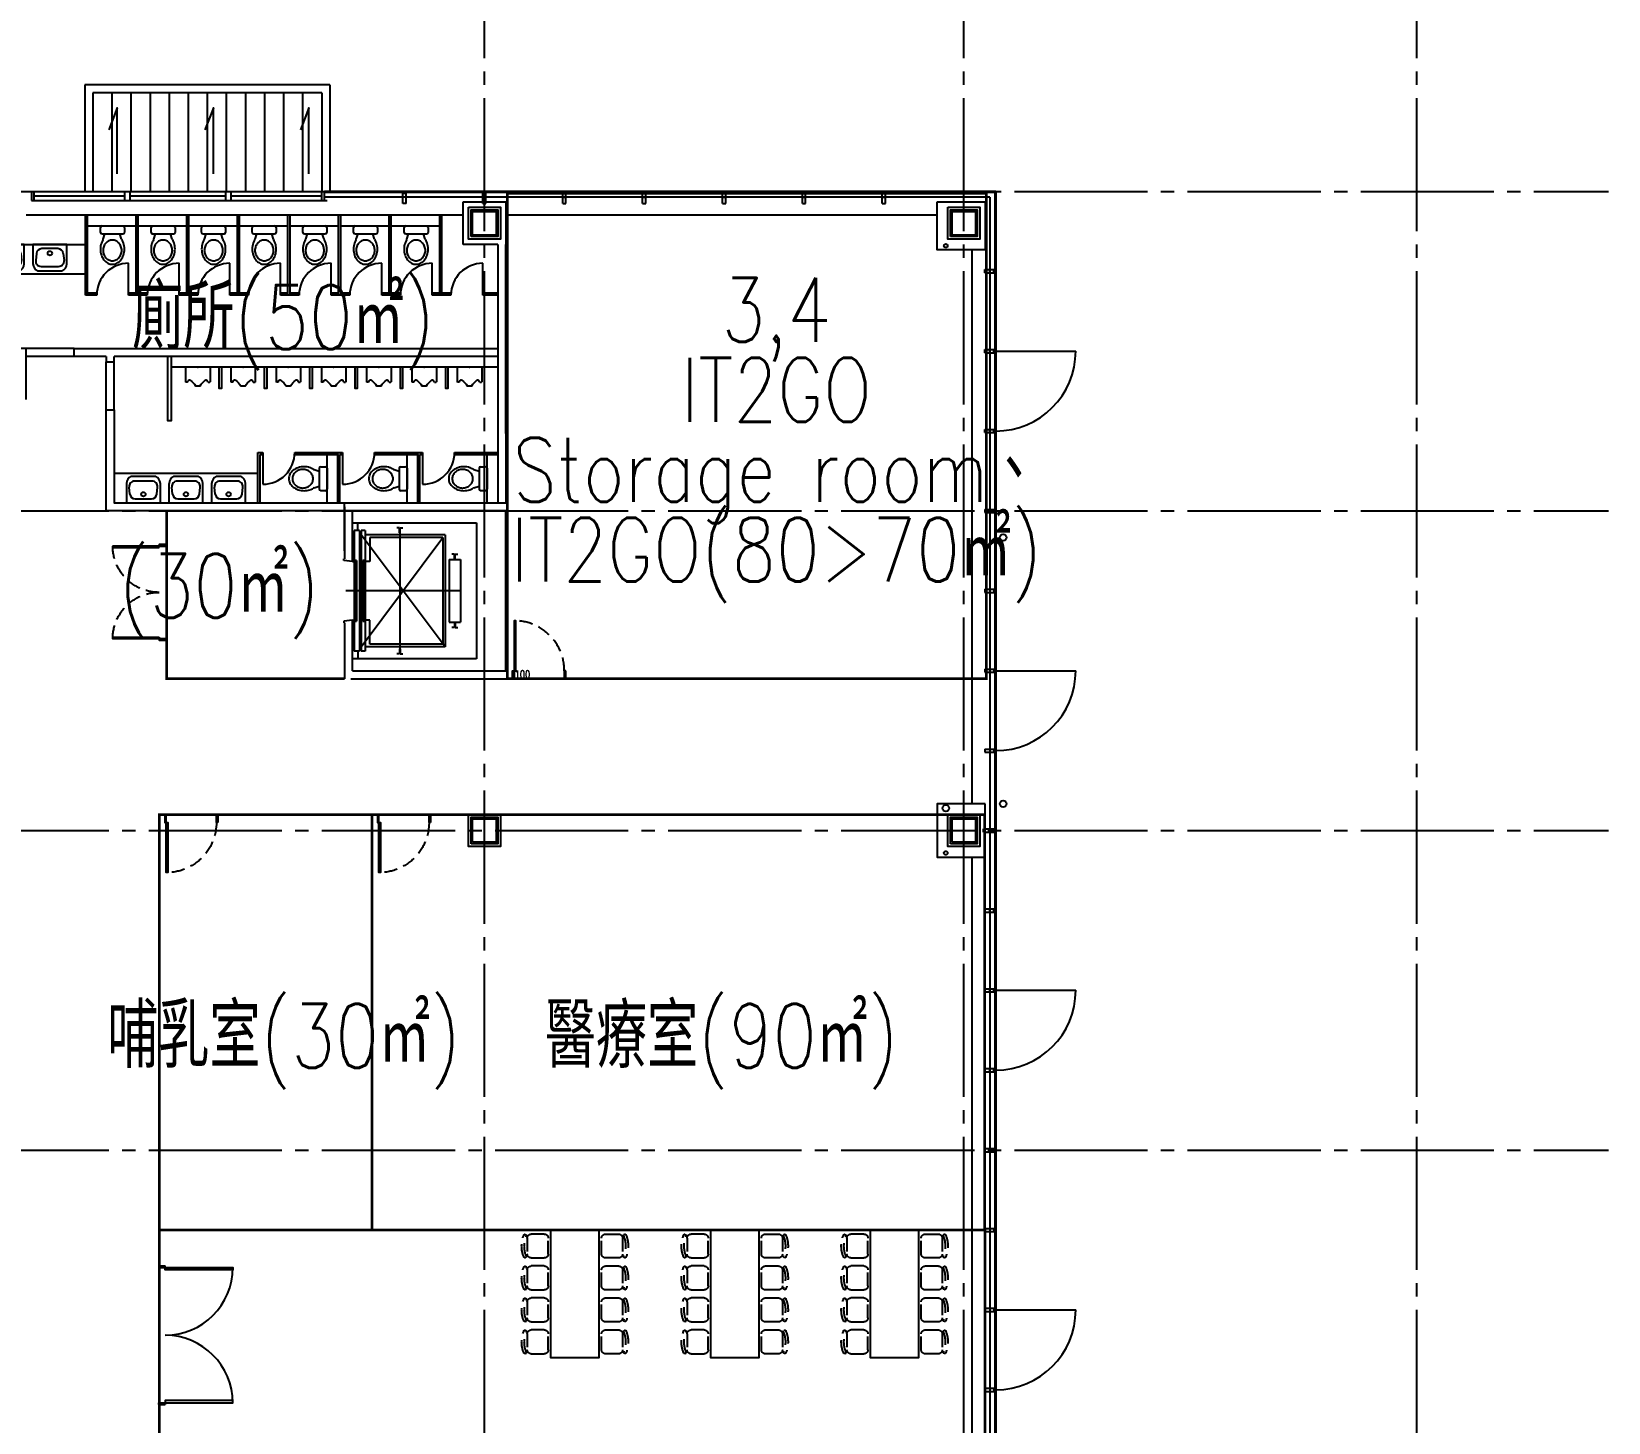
# Model space of a CAD drawing. Header units: millimetres. Extents: x -48783 to 30095, y 6477 to 24477.
# Drawn here: x 24350 to 27310, y 15839 to 18450 of the extents above; entities that cross this region are included whole.
import ezdxf
from ezdxf.enums import TextEntityAlignment as Align

# ---------------------------------------------------------------- set-up
doc = ezdxf.new("R2010")
doc.units = ezdxf.units.MM
doc.header["$LTSCALE"] = 100
for name, pattern in [('X-N-FAB-L20$0$1', [0.375, 0.25, -0.125]), ('X-N-FAB-L20$0$COL-CEN-LIN', [3.25, 2.5, -0.25, 0.25, -0.25]), ('X-N-FAB-L20$0$HIDDEN', [0.375, 0.25, -0.125])]:
    doc.linetypes.add(name, pattern=pattern)
for name, color, linetype in [('0-XREF', 7, 'Continuous'), ('X-N-FAB-L20$0$08', 8, 'Continuous'), ('X-N-FAB-L20$0$4', 8, 'Continuous'), ('X-N-FAB-L20$0$BLOCK', 8, 'Continuous'), ('X-N-FAB-L20$0$CCL', 8, 'X-N-FAB-L20$0$COL-CEN-LIN'), ('X-N-FAB-L20$0$COL', 8, 'Continuous'), ('X-N-FAB-L20$0$COL-S', 8, 'Continuous'), ('X-N-FAB-L20$0$DOOR', 8, 'Continuous'), ('X-N-FAB-L20$0$DW_Frame', 8, 'Continuous'), ('X-N-FAB-L20$0$FUN', 8, 'Continuous'), ('X-N-FAB-L20$0$FURNITURE', 8, 'Continuous'), ('X-N-FAB-L20$0$H-FURN', 8, 'X-N-FAB-L20$0$1'), ('X-N-FAB-L20$0$TXT-CODE', 8, 'Continuous'), ('X-N-FAB-L20$0$WALL-P', 8, 'Continuous'), ('X-N-FAB-L20$0$WC', 8, 'Continuous')]:
    doc.layers.add(name, color=color, linetype=linetype)
doc.layers.add('X-N-FAB-L20$0$A-BLOCK', color=8, linetype='Continuous', plot=False)
doc.styles.add('X-N-FAB-L20$0$CHINA', font='simplex.shx', dxfattribs={"width": 0.75, "bigfont": 'chineset.shx'})
doc.styles.add('X-N-FAB-L20$0$Standard', font='romans.shx', dxfattribs={"bigfont": 'chineset.shx'})
doc.styles.add('X-N-FAB-L20$0$TG_NOTE_TEXT', font='simplex.shx', dxfattribs={"width": 0.75, "bigfont": 'chineset.shx'})
doc.dimstyles.new('X-N-FAB-L20$0$0-Defpoint', dxfattribs={"dimtxt": 15, "dimasz": 0.5, "dimexe": 0.5, "dimexo": 0.5, "dimgap": 0.5, "dimtad": 1, "dimdsep": 46, "dimtxsty": 'X-N-FAB-L20$0$CHINA', "dimblk": 'X-N-FAB-L20$0$_None', "dimcen": 10, "dimclrd": 256, "dimclre": 256, "dimclrt": 256, "dimadec": 0, "dimazin": 0, "dimtfac": 1, "dimtix": 1, "dimtmove": 2, "dimatfit": 3, "dimldrblk": 'X-N-FAB-L20$0$_None', "dimfxl": 0.5, "dimtolj": 1, "dimtzin": 0, "dimarcsym": 0})

# ---------------------------------------------------------------- blocks, each defined once
blk = doc.blocks.new('X-N-FAB-L20$0$A$C028b1125')
at = {"layer": 'X-N-FAB-L20$0$COL'}
blk.add_lwpolyline([(0, 60), (60, 60), (60, 0), (0, 0)], close=True, dxfattribs=at)
at = {"layer": 'X-N-FAB-L20$0$COL-S'}
for points in [[(5, 5), (5, 55), (55, 55), (55, 5)], [(8, 8), (8, 52), (52, 52), (52, 8)]]:
    blk.add_lwpolyline(points, close=True, dxfattribs=at)
blk = doc.blocks.new('X-N-FAB-L20$0$A$C20c95bda')
at = {"layer": 'X-N-FAB-L20$0$CCL'}
for p, q in [((26220, 0), (26220, 9160)), ((27120, 0), (27120, 9160)), ((27970, 0), (27970, 9160)), ((240, 7550), (28330, 7550)), ((240, 6950), (28330, 6950)), ((240, 6350), (28330, 6350)), ((240, 5750), (28330, 5750))]:
    blk.add_line(p, q, dxfattribs=at)
at = {"layer": 'X-N-FAB-L20$0$COL'}
for p in [(26190, 7460), (27090, 7460), (26190, 6320), (27090, 6320)]:
    blk.add_blockref('X-N-FAB-L20$0$A$C028b1125', p, dxfattribs=at)
blk = doc.blocks.new('X-N-FAB-L20$0$A$C1d07c4d4')
for centre, radius in [((26783.5, 7422.8), 3.5), ((26891.1, 6875), 6.25), ((26783.5, 6367.2), 6.25), ((26891.1, 6375), 6.25), ((26783.5, 6282.8), 3.5)]:
    blk.add_circle(centre, radius)
at = {"layer": 'X-N-FAB-L20$0$08'}
for p, q in [((25627.4, 7725), (25167.4, 7725)), ((25167.4, 7725), (25167.4, 7525)), ((25612.4, 7710), (25182.4, 7710)), ((25182.4, 7710), (25182.4, 7525)), ((25218.2, 7710), (25218.2, 7525)), ((25254, 7710), (25254, 7525)), ((25289.8, 7710), (25289.8, 7525)), ((25325.6, 7710), (25325.6, 7525)), ((25361.4, 7710), (25361.4, 7525)), ((25397.2, 7710), (25397.2, 7525)), ((25433, 7710), (25433, 7525)), ((25468.8, 7710), (25468.8, 7525)), ((25504.6, 7710), (25504.6, 7525)), ((25540.4, 7710), (25540.4, 7525)), ((25576.2, 7710), (25576.2, 7525)), ((25612.4, 7710), (25612.4, 7525)), ((25627.4, 7725), (25627.4, 7525)), ((25067.4, 7525), (25617.4, 7525)), ((25067.4, 7525), (25067.4, 7508)), ((25067.4, 7525), (25067.4, 7508)), ((25072.4, 7508), (25072.4, 7525)), ((25072.4, 7508), (25072.4, 7525)), ((25242.4, 7508), (25242.4, 7525)), ((25252.4, 7508), (25252.4, 7525)), ((25432.4, 7508), (25432.4, 7525)), ((25442.4, 7508), (25442.4, 7525)), ((25612.4, 7508), (25612.4, 7525)), ((26877.4, 7525), (25617.4, 7525)), ((26877.4, 7525), (25617.4, 7525)), ((25617.4, 7508), (25617.4, 7525)), ((26875.3, 7522.9), (25617.4, 7522.9)), ((25764.4, 7502), (25764.4, 7522.9)), ((25770.4, 7522.9), (25764.4, 7522.9)), ((25770.4, 7521), (25764.4, 7521)), ((25770.4, 7502), (25770.4, 7522.9)), ((25914.4, 7502), (25914.4, 7522.9)), ((25914.4, 7522.9), (25920.4, 7522.9)), ((25914.4, 7521), (25920.4, 7521)), ((25920.4, 7502), (25920.4, 7522.9)), ((26064.4, 7522.9), (26070.4, 7522.9)), ((26064.4, 7502), (26064.4, 7522.9)), ((26064.4, 7521), (26070.4, 7521)), ((26070.4, 7502), (26070.4, 7522.9)), ((26214.4, 7502), (26214.4, 7522.9)), ((26214.4, 7522.9), (26220.4, 7522.9)), ((26214.4, 7521), (26220.4, 7521)), ((26220.4, 7502), (26220.4, 7522.9)), ((26364.4, 7502), (26364.4, 7522.9)), ((26364.4, 7522.9), (26370.4, 7522.9)), ((26364.4, 7521), (26370.4, 7521)), ((26370.4, 7502), (26370.4, 7522.9)), ((26514.4, 7502), (26514.4, 7522.9)), ((26514.4, 7522.9), (26520.4, 7522.9)), ((26514.4, 7521), (26520.4, 7521)), ((26520.4, 7502), (26520.4, 7522.9)), ((26664.4, 7502), (26664.4, 7522.9)), ((26664.4, 7522.9), (26670.4, 7522.9)), ((26664.4, 7521), (26670.4, 7521)), ((26670.4, 7502), (26670.4, 7522.9)), ((26875.3, 7522.9), (26875.3, 5172.9)), ((26875.3, 7522.9), (26875.3, 5172.9)), ((26877.4, 7525), (26877.4, 5175)), ((26877.4, 7525), (26877.4, 5175)), ((25067.4, 7508), (25617.4, 7508)), ((25072.4, 7516.5), (25242.4, 7516.5)), ((25252.4, 7516.5), (25432.4, 7516.5)), ((25442.4, 7516.5), (25612.4, 7516.5)), ((25607.4, 7508), (25622.4, 7508)), ((26866.4, 7514), (25617.4, 7514)), ((26866.4, 7514), (25617.4, 7514)), ((25770.4, 7514), (25764.4, 7514)), ((25770.4, 7502), (25764.4, 7502)), ((25877.4, 7505), (25957.4, 7505)), ((25877.4, 7425), (25877.4, 7505)), ((25914.4, 7514), (25920.4, 7514)), ((25914.4, 7502), (25920.4, 7502)), ((25957.4, 7505), (25957.4, 7425)), ((26064.4, 7514), (26070.4, 7514)), ((26064.4, 7502), (26070.4, 7502)), ((26214.4, 7514), (26220.4, 7514)), ((26214.4, 7502), (26220.4, 7502)), ((26364.4, 7514), (26370.4, 7514)), ((26364.4, 7502), (26370.4, 7502)), ((26514.4, 7514), (26520.4, 7514)), ((26514.4, 7502), (26520.4, 7502)), ((26664.4, 7514), (26670.4, 7514)), ((26664.4, 7502), (26670.4, 7502)), ((26866.4, 7514), (26866.4, 5112)), ((26866.4, 7514), (26866.4, 5112)), ((25877.4, 7480), (25057.4, 7480)), ((26767.4, 7480), (25957.4, 7480)), ((25942.4, 7425), (25877.4, 7425)), ((25957.4, 7070.5), (25957.4, 7425)), ((26832.4, 7415), (26832.4, 6375)), ((26856.5, 7378), (26877.4, 7378)), ((26856.5, 7372), (26856.5, 7378)), ((26856.5, 7372), (26877.4, 7372)), ((26866.4, 7372), (26866.4, 7378)), ((26873.4, 7372), (26873.4, 7378)), ((26875.3, 7372), (26875.3, 7378)), ((26856.5, 7228), (26877.4, 7228)), ((26856.5, 7222), (26856.5, 7228)), ((26866.4, 7222), (26866.4, 7228)), ((26873.4, 7222), (26873.4, 7228)), ((26875.3, 7222), (26875.3, 7228)), ((26877.4, 7225), (27027.4, 7225)), ((26856.5, 7222), (26877.4, 7222)), ((26856.5, 7078), (26877.4, 7078)), ((26856.5, 7072), (26856.5, 7078)), ((26866.4, 7072), (26866.4, 7078)), ((26873.4, 7072), (26873.4, 7078)), ((26875.3, 7072), (26875.3, 7078)), ((26856.5, 7072), (26877.4, 7072)), ((25654.9, 6940), (25952.4, 6940)), ((25654.9, 6850), (25654.9, 6940)), ((25654.9, 6932.5), (25654.9, 6835)), ((26856.5, 6928), (26877.4, 6928)), ((26856.5, 6928), (26856.5, 6922)), ((26866.4, 6928), (26866.4, 6922)), ((26873.4, 6928), (26873.4, 6922)), ((26875.3, 6928), (26875.3, 6922)), ((25669.9, 6925), (25957.4, 6925)), ((25669.9, 6850), (25669.9, 6925)), ((25669.9, 6830), (25669.9, 6917.5)), ((25669.9, 6902.5), (25902.4, 6902.5)), ((25679.9, 6888), (25679.9, 6900)), ((25902.4, 6902.5), (25902.4, 6647.5)), ((25957.4, 6625), (25957.4, 6925)), ((26856.5, 6922), (26877.4, 6922)), ((25682.9, 6888), (25672.9, 6888)), ((25672.9, 6888), (25672.9, 6662)), ((25682.9, 6888), (25682.9, 6662)), ((25685.9, 6888), (25685.9, 6662)), ((25693.9, 6888), (25685.9, 6888)), ((25844, 6670), (25685.9, 6880.4)), ((25685.9, 6670), (25839.6, 6875)), ((25693.9, 6888), (25693.9, 6662)), ((25844, 6880), (25693.9, 6880)), ((25702.1, 6875), (25702.1, 6830)), ((25839.6, 6875), (25702.1, 6875)), ((25758.2, 6893), (25753.2, 6893)), ((25758.2, 6884), (25758.2, 6893)), ((25759.2, 6884), (25758.2, 6884)), ((25758.7, 6884), (25758.7, 6666)), ((25759.2, 6884), (25759.2, 6893)), ((25759.2, 6893), (25764.2, 6893)), ((25839.6, 6875), (25839.6, 6675)), ((25844, 6880), (25844, 6670)), ((25861.5, 6844), (25856.5, 6844)), ((25861.5, 6835), (25861.5, 6844)), ((25862.5, 6844), (25867.5, 6844)), ((25862.5, 6835), (25862.5, 6844)), ((25653.9, 6835), (25654.9, 6835)), ((25653.9, 6832), (25653.9, 6835)), ((25669.9, 6830), (25653.9, 6832)), ((25669.9, 6830), (25672.9, 6830)), ((25677.4, 6832), (25673.9, 6832)), ((25673.9, 6832), (25673.9, 6718)), ((25677.4, 6832), (25677.4, 6718)), ((25689.4, 6832), (25689.4, 6718)), ((25692.9, 6832), (25689.4, 6832)), ((25692.9, 6832), (25692.9, 6718)), ((25702.1, 6830), (25693.9, 6830)), ((25851.5, 6834), (25851.5, 6716)), ((25851.5, 6834), (25872.5, 6834)), ((25862.5, 6835), (25861.5, 6835)), ((25872.5, 6834), (25872.5, 6716)), ((25872.5, 6775), (25657.4, 6775)), ((26856.5, 6778), (26856.5, 6772)), ((26856.5, 6778), (26877.4, 6778)), ((26856.5, 6772), (26877.4, 6772)), ((26866.4, 6778), (26866.4, 6772)), ((26873.4, 6778), (26873.4, 6772)), ((26875.3, 6778), (26875.3, 6772)), ((25669.9, 6720), (25653.9, 6718)), ((25669.9, 6720), (25672.9, 6720)), ((25669.9, 6625), (25669.9, 6720)), ((25702.1, 6720), (25693.9, 6720)), ((25702.1, 6675), (25702.1, 6720)), ((25653.9, 6718), (25653.9, 6715)), ((25653.9, 6715), (25654.9, 6715)), ((25654.9, 6715), (25654.9, 6610)), ((25673.9, 6718), (25677.4, 6718)), ((25689.4, 6718), (25692.9, 6718)), ((25851.5, 6716), (25872.5, 6716)), ((25861.5, 6706), (25856.5, 6706)), ((25861.5, 6715), (25861.5, 6706)), ((25862.5, 6715), (25861.5, 6715)), ((25862.5, 6715), (25862.5, 6706)), ((25862.5, 6706), (25867.5, 6706)), ((25682.9, 6662), (25672.9, 6662)), ((25679.9, 6662), (25679.9, 6647.5)), ((25693.9, 6662), (25685.9, 6662)), ((25844, 6670), (25693.9, 6670)), ((25839.6, 6675), (25702.1, 6675)), ((25759.2, 6666), (25758.2, 6666)), ((25758.2, 6666), (25758.2, 6657)), ((25759.2, 6666), (25759.2, 6657)), ((25902.4, 6647.5), (25669.9, 6647.5)), ((25758.2, 6657), (25753.2, 6657)), ((25759.2, 6657), (25764.2, 6657)), ((25666.9, 6610), (25960.4, 6610)), ((25669.9, 6625), (25957.4, 6625)), ((26856.5, 6628), (26856.5, 6622)), ((26856.5, 6628), (26877.4, 6628)), ((26856.5, 6628), (26856.5, 6622)), ((26856.5, 6628), (26877.4, 6628)), ((26856.5, 6622), (26877.4, 6622)), ((26856.5, 6622), (26877.4, 6622)), ((26866.4, 6628), (26866.4, 6622)), ((26866.4, 6628), (26866.4, 6622)), ((26873.4, 6628), (26873.4, 6622)), ((26873.4, 6628), (26873.4, 6622)), ((26875.3, 6628), (26875.3, 6622)), ((26875.3, 6628), (26875.3, 6622)), ((26875.3, 6625), (27025.3, 6625)), ((26877.4, 6625), (27027.4, 6625)), ((26856.5, 6478), (26856.5, 6472)), ((26856.5, 6478), (26877.4, 6478)), ((26856.5, 6478), (26856.5, 6472)), ((26856.5, 6478), (26877.4, 6478)), ((26856.5, 6472), (26877.4, 6472)), ((26856.5, 6472), (26877.4, 6472)), ((26866.4, 6478), (26866.4, 6472)), ((26866.4, 6478), (26866.4, 6472)), ((26873.4, 6478), (26873.4, 6472)), ((26873.4, 6478), (26873.4, 6472)), ((26875.3, 6478), (26875.3, 6472)), ((26875.3, 6478), (26875.3, 6472)), ((26842.4, 6332.5), (26842.4, 6317.5)), ((26842.4, 6332.5), (26842.4, 6317.5)), ((26854.4, 6328), (26877.4, 6328)), ((26854.4, 6322), (26854.4, 6328)), ((26854.4, 6322), (26854.4, 6328)), ((26854.4, 6322), (26877.4, 6322)), ((26856.5, 6328), (26877.4, 6328)), ((26856.5, 6322), (26856.5, 6328)), ((26856.5, 6322), (26877.4, 6322)), ((26866.4, 6322), (26866.4, 6328)), ((26866.4, 6322), (26866.4, 6328)), ((26873.4, 6322), (26873.4, 6328)), ((26873.4, 6322), (26873.4, 6328)), ((26875.3, 6322), (26875.3, 6328)), ((26875.3, 6322), (26875.3, 6328)), ((26877.4, 6322), (26877.4, 6328)), ((26832.4, 6275), (26832.4, 5175)), ((26856.5, 6178), (26877.4, 6178)), ((26856.5, 6172), (26856.5, 6178)), ((26856.5, 6172), (26877.4, 6172)), ((26866.4, 6172), (26866.4, 6178)), ((26873.4, 6172), (26873.4, 6178)), ((26875.3, 6172), (26875.3, 6178)), ((26856.5, 6022), (26856.5, 6028)), ((26856.5, 6028), (26877.4, 6028)), ((26856.5, 6022), (26877.4, 6022)), ((26866.4, 6022), (26866.4, 6028)), ((26873.4, 6022), (26873.4, 6028)), ((26875.3, 6022), (26875.3, 6028)), ((26875.3, 6025), (27025.3, 6025)), ((26877.4, 6025), (27027.4, 6025)), ((26856.5, 5878), (26877.4, 5878)), ((26856.5, 5872), (26856.5, 5878)), ((26856.5, 5872), (26877.4, 5872)), ((26866.4, 5872), (26866.4, 5878)), ((26873.4, 5872), (26873.4, 5878)), ((26875.3, 5872), (26875.3, 5878)), ((26856.5, 5728), (26877.4, 5728)), ((26856.5, 5728), (26856.5, 5722)), ((26856.5, 5722), (26877.4, 5722)), ((26866.4, 5728), (26866.4, 5722)), ((26873.4, 5728), (26873.4, 5722)), ((26856.5, 5578), (26856.5, 5572)), ((26856.5, 5578), (26877.4, 5578)), ((26856.5, 5572), (26877.4, 5572)), ((26866.4, 5578), (26866.4, 5572)), ((26873.4, 5578), (26873.4, 5572)), ((26875.3, 5578), (26875.3, 5572)), ((26856.5, 5428), (26856.5, 5422)), ((26856.5, 5428), (26877.4, 5428)), ((26856.5, 5422), (26877.4, 5422)), ((26866.4, 5428), (26866.4, 5422)), ((26873.4, 5428), (26873.4, 5422)), ((26875.3, 5428), (26875.3, 5422)), ((26875.3, 5425), (27025.3, 5425)), ((26877.4, 5425), (27027.4, 5425)), ((26856.5, 5278), (26877.4, 5278)), ((26856.5, 5278), (26856.5, 5272)), ((26856.5, 5272), (26877.4, 5272)), ((26866.4, 5278), (26866.4, 5272)), ((26873.4, 5278), (26873.4, 5272)), ((26875.3, 5278), (26875.3, 5272))]:
    blk.add_line(p, q, dxfattribs=at)
for points in [[(25228.4, 7557.9), (25228.4, 7681.8), (25212.4, 7640.5)], [(25408.7, 7557.9), (25408.7, 7681.8), (25392.7, 7640.5)], [(25588.2, 7557.9), (25588.2, 7681.8), (25572.3, 7640.5)]]:
    blk.add_lwpolyline(points, dxfattribs=at)
for points in [[(25887.4, 7495), (25947.4, 7495), (25947.4, 7435), (25887.4, 7435)], [(25892.4, 7440), (25892.4, 7490), (25942.4, 7490), (25942.4, 7440)], [(26767.4, 7505), (26857.4, 7505), (26857.4, 7415), (26767.4, 7415)], [(26787.4, 7495), (26847.4, 7495), (26847.4, 7435), (26787.4, 7435)], [(26792.4, 7440), (26792.4, 7490), (26842.4, 7490), (26842.4, 7440)], [(25895.4, 7443), (25895.4, 7487), (25939.4, 7487), (25939.4, 7443)], [(26795.4, 7443), (26795.4, 7487), (26839.4, 7487), (26839.4, 7443)], [(26857.4, 6375), (26767.4, 6375), (26767.4, 6275), (26857.4, 6275), (26857.4, 6375)], [(26787.4, 6355), (26847.4, 6355), (26847.4, 6295), (26787.4, 6295)], [(26792.4, 6300), (26792.4, 6350), (26842.4, 6350), (26842.4, 6300)], [(26795.4, 6303), (26795.4, 6347), (26839.4, 6347), (26839.4, 6303)]]:
    blk.add_lwpolyline(points, close=True, dxfattribs=at)
for centre in [(26877.4, 7225), (26877.4, 6625), (26877.4, 6025), (26877.4, 5425)]:
    blk.add_arc(centre, 150, 270.0002, 359.9999, dxfattribs=at)
blk = doc.blocks.new('*U161')
at = {"layer": 'X-N-FAB-L20$0$FURNITURE', "linetype": 'Continuous', "ltscale": 0.1}
blk.add_lwpolyline([(0, 0), (90, 0), (90, 240), (0, 240)], close=True, dxfattribs=at)
at = {"layer": 'X-N-FAB-L20$0$H-FURN'}
for p, q in [((-48.6, 231.9), (-46.8, 231)), ((138.6, 231.9), (136.8, 231)), ((-48.6, 188.1), (-46.8, 189)), ((138.6, 188.1), (136.8, 189)), ((-48.6, 171.9), (-46.8, 171)), ((138.6, 171.9), (136.8, 171)), ((-48.6, 128.1), (-46.8, 129)), ((138.6, 128.1), (136.8, 129)), ((-48.6, 111.9), (-46.8, 111)), ((138.6, 111.9), (136.8, 111)), ((-48.6, 68.1), (-46.8, 69)), ((138.6, 68.1), (136.8, 69)), ((-48.6, 51.9), (-46.8, 51)), ((138.6, 51.9), (136.8, 51)), ((-48.6, 8.1), (-46.8, 9)), ((138.6, 8.1), (136.8, 9))]:
    blk.add_line(p, q, dxfattribs=at)
for points in [[(-36.9, 187.5, -0.414214), (-44.4, 195), (-44.4, 225, -0.414214), (-36.9, 232.5), (-12.5, 232.5, -0.414214), (-5, 225), (-5, 195, -0.414214), (-12.5, 187.5)], [(126.9, 187.5, 0.414214), (134.4, 195), (134.4, 225, 0.414214), (126.9, 232.5), (102.5, 232.5, 0.414214), (95, 225), (95, 195, 0.414214), (102.5, 187.5)], [(-36.9, 127.5, -0.414214), (-44.4, 135), (-44.4, 165, -0.414214), (-36.9, 172.5), (-12.5, 172.5, -0.414214), (-5, 165), (-5, 135, -0.414214), (-12.5, 127.5)], [(126.9, 127.5, 0.414214), (134.4, 135), (134.4, 165, 0.414214), (126.9, 172.5), (102.5, 172.5, 0.414214), (95, 165), (95, 135, 0.414214), (102.5, 127.5)], [(-36.9, 67.5, -0.414214), (-44.4, 75), (-44.4, 105, -0.414214), (-36.9, 112.5), (-12.5, 112.5, -0.414214), (-5, 105), (-5, 75, -0.414214), (-12.5, 67.5)], [(126.9, 67.5, 0.414214), (134.4, 75), (134.4, 105, 0.414214), (126.9, 112.5), (102.5, 112.5, 0.414214), (95, 105), (95, 75, 0.414214), (102.5, 67.5)], [(-36.9, 7.5, -0.414214), (-44.4, 15), (-44.4, 45, -0.414214), (-36.9, 52.5), (-12.5, 52.5, -0.414214), (-5, 45), (-5, 15, -0.414214), (-12.5, 7.5)], [(126.9, 7.5, 0.414214), (134.4, 15), (134.4, 45, 0.414214), (126.9, 52.5), (102.5, 52.5, 0.414214), (95, 45), (95, 15, 0.414214), (102.5, 7.5)]]:
    blk.add_lwpolyline(points, format="xyb", close=True, dxfattribs=at)
for centre, radius, start, end in [((-1.9, 210), 53.1, 156.6074, 203.3926), ((-49.3, 230.5), 1.5, 64.9424, 156.6074), ((-1.9, 210), 48.1, 156.6745, 203.3255), ((-47.4, 229.6), 1.5, 336.6745, 64.9424), ((137.4, 229.6), 1.5, 115.0576, 203.3255), ((91.9, 210), 48.1, 336.6745, 23.3255), ((139.3, 230.5), 1.5, 23.3926, 115.0576), ((91.9, 210), 53.1, 336.6074, 23.3926), ((-49.3, 189.5), 1.5, 203.3926, 295.0576), ((-47.4, 190.4), 1.5, 295.0576, 23.3255), ((137.4, 190.4), 1.5, 156.6745, 244.9424), ((139.3, 189.5), 1.5, 244.9424, 336.6074), ((-1.9, 150), 53.1, 156.6074, 203.3926), ((-49.3, 170.5), 1.5, 64.9424, 156.6074), ((-1.9, 150), 48.1, 156.6745, 203.3255), ((-47.4, 169.6), 1.5, 336.6745, 64.9424), ((137.4, 169.6), 1.5, 115.0576, 203.3255), ((91.9, 150), 48.1, 336.6745, 23.3255), ((139.3, 170.5), 1.5, 23.3926, 115.0576), ((91.9, 150), 53.1, 336.6074, 23.3926), ((-49.3, 129.5), 1.5, 203.3926, 295.0576), ((-47.4, 130.4), 1.5, 295.0576, 23.3255), ((137.4, 130.4), 1.5, 156.6745, 244.9424), ((139.3, 129.5), 1.5, 244.9424, 336.6074), ((-1.9, 90), 53.1, 156.6074, 203.3926), ((-49.3, 110.5), 1.5, 64.9424, 156.6074), ((-1.9, 90), 48.1, 156.6745, 203.3255), ((-47.4, 109.6), 1.5, 336.6745, 64.9424), ((137.4, 109.6), 1.5, 115.0576, 203.3255), ((91.9, 90), 48.1, 336.6745, 23.3255), ((139.3, 110.5), 1.5, 23.3926, 115.0576), ((91.9, 90), 53.1, 336.6074, 23.3926), ((-49.3, 69.5), 1.5, 203.3926, 295.0576), ((-47.4, 70.4), 1.5, 295.0576, 23.3255), ((137.4, 70.4), 1.5, 156.6745, 244.9424), ((139.3, 69.5), 1.5, 244.9424, 336.6074), ((-1.9, 30), 53.1, 156.6074, 203.3926), ((-49.3, 50.5), 1.5, 64.9424, 156.6074), ((-1.9, 30), 48.1, 156.6745, 203.3255), ((-47.4, 49.6), 1.5, 336.6745, 64.9424), ((137.4, 49.6), 1.5, 115.0576, 203.3255), ((91.9, 30), 48.1, 336.6745, 23.3255), ((139.3, 50.5), 1.5, 23.3926, 115.0576), ((91.9, 30), 53.1, 336.6074, 23.3926), ((-49.3, 9.5), 1.5, 203.3926, 295.0576), ((-47.4, 10.4), 1.5, 295.0576, 23.3255), ((137.4, 10.4), 1.5, 156.6745, 244.9424), ((139.3, 9.5), 1.5, 244.9424, 336.6074)]:
    blk.add_arc(centre, radius, start, end, dxfattribs=at)
blk = doc.blocks.new('X-N-FAB-L20$0$WASH16')
for p, q in [((31.5, 0), (-31.5, 0)), ((-31.5, 0), (-31.5, -36)), ((31.5, -36), (31.5, 0)), ((-24.9, -16.5), (-26.3, -29.4)), ((15, -7.5), (-15, -7.5)), ((24.9, -16.5), (26.3, -29.4)), ((22.5, -49.4), (-22.5, -49.4)), ((-16.3, -40.4), (16.3, -40.4))]:
    blk.add_line(p, q)
blk.add_circle((0, -16.1), 4.04)
for centre, radius, start, end in [((-15, -17.5), 10, 90, 174.0783), ((15, -17.5), 10, 5.9217, 90), ((-15.3, -34.9), 16.2, 183.6901, 243.6901), ((-16.3, -30.4), 10, 174.0783, 270), ((16.3, -30.4), 10, 270, 5.9217), ((15.3, -34.9), 16.2, 296.3099, 356.3099)]:
    blk.add_arc(centre, radius, start, end)
blk = doc.blocks.new('X-N-FAB-L20$0$U370_1A1')
at = {"linetype": 'Continuous'}
for p, q in [((-230, 0), (-230, -275)), ((-230, 0), (230, 0)), ((230, 0), (230, -275)), ((-193.21, -280), (-225, -280)), ((-188.66, -277.08), (-177.14, -251.94)), ((188.66, -277.08), (177.08, -251.8)), ((193.21, -280), (225, -280)), ((-29.64, -360), (29.64, -360))]:
    blk.add_line(p, q, dxfattribs=at)
blk.add_circle((0, 0), 2, dxfattribs=at)
for centre, radius, start, end in [((-225, -275), 5, 180, 270), ((-193.21, -275), 5, 270, 335.373), ((-155.35, -261.99), 24, 51.2869, 155.374), ((-418.65, -590.5), 445, 32.2557, 51.2871), ((418.65, -590.5), 445, 128.713, 147.744), ((155.35, -261.99), 24, 24.6257, 128.713), ((193.21, -275), 5, 204.627, 270), ((225, -275), 5, 270, 0), ((-29.64, -345), 15, 212.255, 270), ((29.64, -345), 15, 270, 327.745)]:
    blk.add_arc(centre, radius, start, end, dxfattribs=at)
blk.add_point((0, 0))
blk = doc.blocks.new('X-N-FAB-L20$0$TL-GEN')
at = {"layer": 'X-N-FAB-L20$0$WC'}
for p, q in [((-19.5, 0), (19.5, 0)), ((-22.5, -12), (-22.5, -3)), ((-19.5, -15), (19.5, -15)), ((-17.2, -24.6), (-14, -15)), ((17.2, -24.6), (14, -15)), ((22.5, -3), (22.5, -12))]:
    blk.add_line(p, q, dxfattribs=at)
blk.add_lwpolyline([(-17.5, -45.9, 0.089395), (-16.1, -53.4, 0.094247), (-12.4, -59.6, 0.102032), (-6.6, -63.9, 0.108313), (0, -65.3, 0.108313), (6.6, -63.9, 0.102032), (12.4, -59.6, 0.094247), (16.1, -53.4, 0.089395), (17.5, -45.9, 0.089395), (16.1, -38.3, 0.094247), (12.4, -32.1, 0.102032), (6.6, -27.9, 0.108313), (0, -26.4, 0.108313), (-6.6, -27.9, 0.102032), (-12.4, -32.1, 0.094247), (-16.1, -38.3, 0.089395)], format="xyb", close=True, dxfattribs=at)
for centre, radius, start, end in [((-19.5, -3), 3, 90, 180), ((19.5, -3), 3, 0, 90), ((-19.5, -12), 3, 180, 270), ((6.9, -41.3), 29, 148.9452, 161.8917), ((-25.7, -21.7), 9, 328.9452, 341.624), ((25.7, -21.7), 9, 198.376, 211.0548), ((-6.9, -41.3), 29, 18.1083, 31.0548), ((19.5, -12), 3, 270, 0), ((13.5, -43.5), 36, 161.8917, 180), ((13.5, -43.5), 36, 180, 198.1083), ((6.9, -45.7), 29, 198.1083, 218.2902), ((-6.9, -45.7), 29, 321.7098, 341.8917), ((-13.5, -43.5), 36, 0, 18.1083), ((-13.5, -43.5), 36, 341.8917, 0), ((2.7, -49), 23.7, 218.2902, 242.3153), ((0, -54.1), 17.9, 242.3153, 270), ((0, -54.1), 17.9, 270, 297.6847), ((-2.7, -49), 23.7, 297.6847, 321.7098)]:
    blk.add_arc(centre, radius, start, end, dxfattribs=at)
blk = doc.blocks.new('X-N-FAB-L20$0$A$C801fbac1')
at = {"layer": 'X-N-FAB-L20$0$DOOR'}
for p, q in [((293.8, 405), (293.8, 465)), ((388.8, 405), (388.8, 465)), ((483.8, 405), (483.8, 465)), ((578.8, 405), (578.8, 465)), ((673.8, 405), (673.8, 465)), ((768.8, 405), (768.8, 465)), ((863.8, 405), (863.8, 465)), ((958.8, 405), (958.8, 465)), ((5, 305), (5, 245)), ((545.5, 110), (545.5, 50)), ((695.5, 110), (695.5, 50))]:
    blk.add_line(p, q, dxfattribs=at)
for points in [[(191.5, 305), (101.5, 305)], [(191.5, 290), (101.5, 290)], [(251.5, 190), (251.5, 280)], [(266.5, 190), (266.5, 280)]]:
    blk.add_lwpolyline(points, dxfattribs=at)
for centre, start, end in [((293.8, 405), 90, 180), ((388.8, 405), 90, 180), ((483.8, 405), 90, 180), ((578.8, 405), 90, 180), ((673.8, 405), 90, 180), ((768.8, 405), 90, 180), ((863.8, 405), 90, 180), ((958.8, 405), 90, 180), ((5, 305), 270, 0), ((545.5, 110), 270, 0), ((695.5, 110), 270, 0), ((845.5, 110), 270, 0)]:
    blk.add_arc(centre, 60, start, end, dxfattribs=at)
at = {"layer": 'X-N-FAB-L20$0$FURNITURE'}
for points in [[(0, 445), (212.8, 445)], [(536.5, 70.1), (266.5, 70.1)]]:
    blk.add_lwpolyline(points, dxfattribs=at)
at = {"layer": 'X-N-FAB-L20$0$WALL-P', "color": 4}
for p, q in [((212.8, 405), (212.8, 555)), ((216.8, 405), (216.8, 555)), ((216.8, 535), (307.8, 535)), ((307.8, 405), (307.8, 555)), ((311.8, 405), (311.8, 555)), ((311.8, 535), (402.8, 535)), ((402.8, 405), (402.8, 555)), ((406.8, 405), (406.8, 555)), ((406.8, 535), (497.8, 535)), ((497.8, 405), (497.8, 555)), ((501.8, 405), (501.8, 555)), ((501.8, 535), (592.8, 535)), ((592.8, 405), (592.8, 555)), ((596.8, 405), (596.8, 555)), ((596.8, 535), (687.8, 535)), ((687.8, 405), (687.8, 555)), ((691.8, 405), (691.8, 555)), ((691.8, 535), (782.8, 535)), ((782.8, 405), (782.8, 555)), ((786.8, 405), (786.8, 555)), ((786.8, 535), (877.8, 535)), ((877.8, 405), (877.8, 555)), ((881.8, 405), (881.8, 555)), ((233.8, 405), (212.8, 405)), ((233.8, 409), (216.8, 409)), ((307.8, 409), (293.8, 409)), ((307.8, 405), (293.8, 405)), ((328.8, 405), (307.8, 405)), ((328.8, 409), (311.8, 409)), ((402.8, 409), (388.8, 409)), ((402.8, 405), (388.8, 405)), ((423.8, 405), (402.8, 405)), ((423.8, 409), (406.8, 409)), ((497.8, 409), (483.8, 409)), ((497.8, 405), (483.8, 405)), ((518.8, 405), (497.8, 405)), ((518.8, 409), (501.8, 409)), ((592.8, 409), (578.8, 409)), ((592.8, 405), (578.8, 405)), ((613.8, 405), (592.8, 405)), ((613.8, 409), (596.8, 409)), ((687.8, 409), (673.8, 409)), ((687.8, 405), (673.8, 405)), ((708.8, 405), (687.8, 405)), ((708.8, 409), (691.8, 409)), ((782.8, 409), (768.8, 409)), ((782.8, 405), (768.8, 405)), ((803.8, 405), (782.8, 405)), ((803.8, 409), (786.8, 409)), ((877.8, 409), (863.8, 409)), ((877.8, 405), (863.8, 405)), ((898.8, 405), (877.8, 405)), ((898.8, 409), (881.8, 409)), ((986.5, 409), (958.8, 409)), ((986.5, 405), (958.8, 405)), ((536.5, 110), (545.5, 110)), ((536.5, 15), (536.5, 110)), ((540.5, 106), (545.5, 106)), ((540.5, 15), (540.5, 106)), ((605.4, 106), (686.5, 106)), ((605.5, 110), (686.5, 110)), ((666.5, 15), (666.5, 106)), ((686.5, 110), (695.5, 110)), ((686.5, 15), (686.5, 110)), ((690.5, 106), (695.5, 106)), ((690.5, 15), (690.5, 106)), ((755.4, 106), (836.5, 106)), ((755.5, 110), (836.5, 110)), ((816.5, 15), (816.5, 106)), ((836.5, 110), (845.5, 110)), ((836.5, 15), (836.5, 110)), ((840.5, 106), (845.5, 106)), ((840.5, 15), (840.5, 106)), ((845.5, 110), (845.5, 50)), ((905.4, 106), (986.5, 106)), ((905.5, 110), (986.5, 110)), ((966.5, 15), (966.5, 106))]:
    blk.add_line(p, q, dxfattribs=at)
for points in [[(0, 500), (212.8, 500)], [(5, 305), (0, 305)], [(5, 300), (0, 300)], [(86.5, 300), (64.8, 300)], [(86.5, 305), (65, 305)], [(986.5, 270), (374.5, 270)], [(468, 270), (468, 230), (464, 230), (464, 270)], [(553, 270), (553, 230), (549, 230), (549, 270)], [(638, 270), (638, 230), (634, 230), (634, 270)], [(723, 270), (723, 230), (719, 230), (719, 270)], [(808, 270), (808, 230), (804, 230), (804, 270)], [(893, 270), (893, 230), (889, 230), (889, 270)]]:
    blk.add_lwpolyline(points, dxfattribs=at)
at = {"layer": 'X-N-FAB-L20$0$WALL-P'}
for points in [[(101.5, 209), (101.5, 305), (86.5, 305), (86.5, 209)], [(251.5, 290), (191.5, 290), (191.5, 305), (986.5, 305)], [(251.5, 290), (251.5, 280), (266.5, 280), (266.5, 290)], [(316.5, 290), (266.5, 290)], [(986.5, 290), (316.5, 290)], [(366.5, 290), (366.5, 170), (374.5, 170), (374.5, 290)], [(1001.5, 0), (251.5, 0), (251.5, 190), (266.5, 190), (266.5, 15), (1004.5, 15)]]:
    blk.add_lwpolyline(points, dxfattribs=at)
at = {"layer": 'X-N-FAB-L20$0$4', "extrusion": (0, 0, -1), "xscale": -1, "zscale": -1}
for p in [(-263.3, 535), (-358.3, 535), (-453.3, 535), (-548.3, 535), (-643.3, 535), (-738.3, 535), (-833.3, 535)]:
    blk.add_blockref('X-N-FAB-L20$0$TL-GEN', p, dxfattribs=at)
at = {"layer": 'X-N-FAB-L20$0$4', "extrusion": (0, 0, -1), "xscale": -1.000000000000001, "zscale": -1.000000000000001, "rotation": 90}
for p in [(-666.5, 60.5), (-816.5, 60.5), (-966.5, 60.5)]:
    blk.add_blockref('X-N-FAB-L20$0$TL-GEN', p, dxfattribs=at)
at = {"layer": 'X-N-FAB-L20$0$FURNITURE'}
for name, p, xscale, yscale, zscale in [('X-N-FAB-L20$0$WASH16', (65.9, 500), 1.012658227848103, 1.012658227848103, 0.1012658227848101), ('X-N-FAB-L20$0$WASH16', (145.9, 500), 1.012658227848103, 1.012658227848103, 0.1012658227848101), ('X-N-FAB-L20$0$U370_1A1', (423.5, 270), -0.1, 0.1, 0.1), ('X-N-FAB-L20$0$U370_1A1', (508.5, 270), -0.1, 0.1, 0.1), ('X-N-FAB-L20$0$U370_1A1', (593.5, 270), -0.1, 0.1, 0.1), ('X-N-FAB-L20$0$U370_1A1', (678.5, 270), -0.1, 0.1, 0.1), ('X-N-FAB-L20$0$U370_1A1', (763.5, 270), -0.1, 0.1, 0.1), ('X-N-FAB-L20$0$U370_1A1', (848.5, 270), -0.1, 0.1, 0.1), ('X-N-FAB-L20$0$U370_1A1', (933.5, 270), -0.1, 0.1, 0.1)]:
    blk.add_blockref(name, p, dxfattribs=dict(at, xscale=xscale, yscale=yscale, zscale=zscale))
at = {"layer": 'X-N-FAB-L20$0$FURNITURE', "xscale": 1.012658227848101, "yscale": 1.012658227848101, "zscale": 0.1012658227848101, "rotation": 180}
for p in [(321.4, 15), (401.4, 15), (481.4, 15)]:
    blk.add_blockref('X-N-FAB-L20$0$WASH16', p, dxfattribs=at)
blk = doc.blocks.new('*D153')
at = {"layer": 'DefPoints', "lineweight": -2, "transparency": 16777216}
blk.add_line((0, 0), (100, 0), dxfattribs=at)
at = {"layer": 'DefPoints', "color": 0, "transparency": 16777216}
for p in [(0, 0), (100, 0), (100, 0)]:
    blk.add_point(p, dxfattribs=at)
at = {"layer": 'DefPoints', "transparency": 16777216, "insert": (18.5, 8), "char_height": 15, "attachment_point": 5, "style": 'X-N-FAB-L20$0$CHINA'}
blk.add_mtext('\\A1;100', dxfattribs=at)
blk = doc.blocks.new('X-N-FAB-L20$0$_None')
blk = doc.blocks.new('*D154')
at = {"layer": 'DefPoints', "lineweight": -2, "transparency": 16777216}
blk.add_line((8469.4, 6813.5), (8649.4, 6813.5), dxfattribs=at)
at = {"layer": 'DefPoints', "color": 0, "transparency": 16777216}
for p in [(8469.4, 6813.5), (8649.4, 6813.5), (8649.4, 6813.5)]:
    blk.add_point(p, dxfattribs=at)
at = {"layer": 'DefPoints', "transparency": 16777216, "insert": (8488, 6821.5), "char_height": 15, "attachment_point": 5, "style": 'X-N-FAB-L20$0$CHINA'}
blk.add_mtext('\\A1;180', dxfattribs=at)
blk = doc.blocks.new('*U159')
at = {"color": 0}
for p, q in [((-3, -12), (-3, 0)), ((257, -12), (257, 0))]:
    blk.add_line(p, q, dxfattribs=at)
for points in [[(0, 0), (0, 127), (4.375, 127), (4.375, 0)], [(254, 0), (254, 127), (249.625, 127), (249.625, 0)]]:
    blk.add_lwpolyline(points, close=True, dxfattribs=at)
for centre, start, end in [((0, 0), 0, 90), ((254, 0), 90, 180)]:
    blk.add_arc(centre, 127, start, end, dxfattribs=at)
at = {"layer": 'X-N-FAB-L20$0$DW_Frame'}
for points in [[(-3, -12), (0, -12), (0, 0), (-3, 0)], [(257, -12), (254, -12), (254, 0), (257, 0)]]:
    blk.add_lwpolyline(points, dxfattribs=at)
at = {"color": 0, "style": 'X-N-FAB-L20$0$TG_NOTE_TEXT', "width": 0.5, "flags": 1}
blk.add_attdef('WH', text='', height=20, dxfattribs=at).set_placement((259, 5), align=Align.BOTTOM_LEFT)
at = {"color": 0, "style": 'X-N-FAB-L20$0$Standard', "width": 0.5}
for tag, p in [('NO', (-5, 5)), ('TYPE', (24.375, 5))]:
    blk.add_attdef(tag, text='', height=10, dxfattribs=at).set_placement(p, align=Align.BOTTOM_RIGHT)
blk.add_attdef('DESC', text='', height=10, dxfattribs=at).set_placement((24.375, 6.5), align=Align.BOTTOM_LEFT)
blk = doc.blocks.new('*U152')
at = {"layer": 'X-N-FAB-L20$0$DOOR', "linetype": 'Continuous'}
for points in [[(3, 15), (6, 15), (6, 108.946), (3, 108.946)], [(3, 0), (0, 0), (0, 15), (3, 15)], [(100, 15), (97, 15), (97, 0), (100, 0)]]:
    blk.add_lwpolyline(points, close=True, dxfattribs=at)
at = {"layer": 'X-N-FAB-L20$0$DOOR', "linetype": 'X-N-FAB-L20$0$HIDDEN'}
blk.add_arc((3, 15), 94, 0, 90, dxfattribs=at)
at = {"layer": 'DefPoints'}
dim = blk.add_linear_dim(base=(100, 0), p1=(0, 0), p2=(100, 0), dimstyle='X-N-FAB-L20$0$0-Defpoint', dxfattribs=at)
dim.commit()
dim.dimension.update_dxf_attribs({"geometry": '*D153', "text_midpoint": (18.531, 8), "dimtype": 128})
blk = doc.blocks.new('X-N-FAB-L20$0$Ddoor-180')
at = {"layer": 'X-N-FAB-L20$0$DOOR', "linetype": 'Continuous'}
for points in [[(-84, 15), (-87, 15), (-87, 102), (-84, 102)], [(84, 15), (87, 15), (87, 102), (84, 102)], [(-87, 0), (-90, 0), (-90, 15), (-87, 15)], [(90, 0), (87, 0), (87, 15), (90, 15)]]:
    blk.add_lwpolyline(points, close=True, dxfattribs=at)
at = {"layer": 'X-N-FAB-L20$0$DOOR', "linetype": 'X-N-FAB-L20$0$HIDDEN'}
for centre, start, end in [((-87, 15), 0, 90), ((87, 15), 90, 180)]:
    blk.add_arc(centre, 87, start, end, dxfattribs=at)
at = {"layer": 'DefPoints'}
dim = blk.add_linear_dim(base=(90, 0), p1=(-90, 0), p2=(90, 0), dimstyle='X-N-FAB-L20$0$0-Defpoint', dxfattribs=at)
dim.commit()
dim.dimension.update_dxf_attribs({"geometry": '*D154', "text_midpoint": (-71.469, 8), "dimtype": 128, "insert": (-8559.445, -6813.485)})
blk = doc.blocks.new('X-N-FAB-L20')
at = {"const_width": 5}
for points in [[(25243, 17235), (26142.1, 17235), (26142.1, 18146), (25243, 18146)], [(24989.1, 16980), (24590, 16980), (24590, 16200), (24989.1, 16200)], [(26139.1, 16980), (24989.1, 16980), (24989.1, 16200), (26139.1, 16200)], [(26140, 13390), (24590, 13390), (24590, 16200), (26140, 16200)]]:
    blk.add_lwpolyline(points, close=True, dxfattribs=at)
blk.add_lwpolyline([(24603.9, 17550), (24603.9, 17235), (24937.5, 17235)], dxfattribs=at)
at = {"layer": 'X-N-FAB-L20$0$WALL-P'}
for points in [[(25225, 18050), (25225, 17565)], [(25240, 18050), (25240, 17565)]]:
    blk.add_lwpolyline(points, dxfattribs=at)
blk.add_blockref('X-N-FAB-L20$0$A$C1d07c4d4', (-717.4, 10625))
at = {"layer": 'X-N-FAB-L20$0$A-BLOCK'}
blk.add_blockref('X-N-FAB-L20$0$A$C801fbac1', (24238.5, 17550), dxfattribs=at)
at = {"layer": 'X-N-FAB-L20$0$BLOCK'}
blk.add_blockref('X-N-FAB-L20$0$A$C20c95bda', (-1020, 10600), dxfattribs=at)
at = {"layer": 'X-N-FAB-L20$0$DOOR', "xscale": -1}
for name, p, rotation in [('X-N-FAB-L20$0$Ddoor-180', (24604.4, 17397.1), 90), ('*U152', (24600, 16980), 180), ('*U152', (24999.1, 16980), 180)]:
    blk.add_blockref(name, p, dxfattribs=dict(at, rotation=rotation))
at = {"layer": 'X-N-FAB-L20$0$DOOR'}
blk.add_blockref('*U152', (25253, 17235), dxfattribs=at)
at = {"layer": 'X-N-FAB-L20$0$DOOR', "xscale": -1, "yscale": -1, "rotation": 90}
blk.add_blockref('*U159', (24600.8, 16129.5), dxfattribs=at)
at = {"layer": 'X-N-FAB-L20$0$FUN', "linetype": 'X-N-FAB-L20$0$HIDDEN', "xscale": -1, "rotation": 180}
for p in [(25325, 16200), (25625, 16200), (25925, 16200)]:
    blk.add_blockref('*U161', p, dxfattribs=at)
at = {"layer": 'X-N-FAB-L20$0$TXT-CODE', "style": 'X-N-FAB-L20$0$CHINA', "width": 0.8}
for s, p in [('廁所(50㎡)', (24822.6, 17914)), ('3,4', (25747.9, 17927.3)), ('IT2GO', (25747.9, 17777.3)), ('Storage room、', (25747.9, 17627.3)), ('IT2GO(80>70㎡)', (25747.9, 17477.3)), ('(30㎡)', (24702.4, 17409.6)), ('哺乳室(30㎡)', (24823.8, 16564.5)), ('醫療室(90㎡)', (25645.3, 16564.5))]:
    blk.add_text(s, height=120, dxfattribs=at).set_placement(p, align=Align.MIDDLE_CENTER)

msp = doc.modelspace()

# ---------------------------------------------------------------- block references
at = {"layer": '0-XREF'}
msp.add_blockref('X-N-FAB-L20', (0, 0), dxfattribs=at)

doc.saveas('drawing.dxf')
